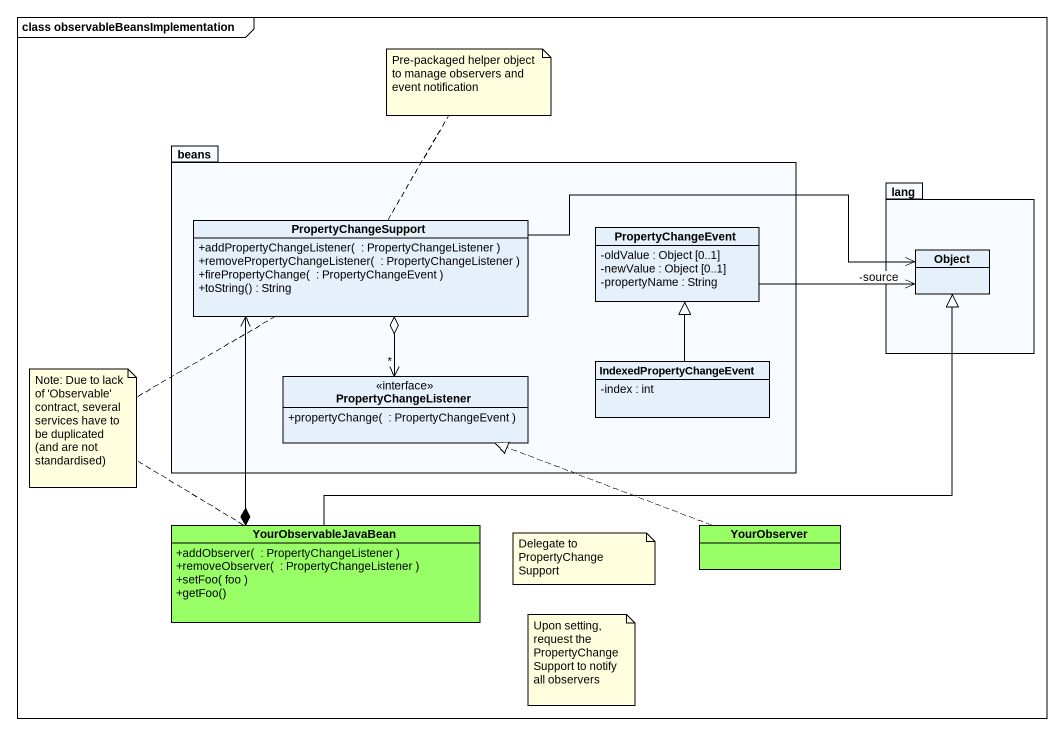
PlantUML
@startuml
mainframe class observableBeansImplementation
hide circle
hide empty members
skinparam classAttributeIconSize 0
package beans {
  class PropertyChangeSupport {
    +addPropertyChangeListener(  : PropertyChangeListener )
    +removePropertyChangeListener(  : PropertyChangeListener )
    +firePropertyChange(  : PropertyChangeEvent )
    +toString() : String
  }
  class PropertyChangeEvent {
    -oldValue : Object [0..1]
    -newValue : Object [0..1]
    -propertyName : String
  }
  interface PropertyChangeListener {
    +propertyChange(  : PropertyChangeEvent )
  }
  class IndexedPropertyChangeEvent {
    -index : int
  }
}
package lang {
  class "Object" as Object_
}
class YourObservableJavaBean #99FF66 {
  +addObserver(  : PropertyChangeListener )
  +removeObserver(  : PropertyChangeListener )
  +setFoo( foo )
  +getFoo()
}
class YourObserver #99FF66
PropertyChangeSupport -right-> Object_
PropertyChangeSupport o--> "*" PropertyChangeListener
PropertyChangeEvent -right-> "-source" Object_
IndexedPropertyChangeEvent -up-|> PropertyChangeEvent
YourObservableJavaBean *-up-> PropertyChangeSupport
YourObservableJavaBean -right-|> Object_
YourObserver .left.|> PropertyChangeListener
note top of PropertyChangeSupport : Pre-packaged helper object to manage observers and event notification
note as N2
  Note: Due to lack of 'Observable' contract, several services have to be duplicated (and are not standardised)
end note
N2 .. PropertyChangeSupport
N2 .. YourObservableJavaBean
note as N3
  Delegate to PropertyChangeSupport
end note
note as N4
  Upon setting, request the PropertyChangeSupport to notify all observers
end note
@enduml
